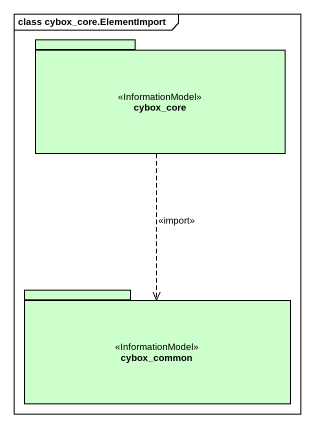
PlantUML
@startuml
mainframe class cybox_core.ElementImport
package cybox_core <<InformationModel>> #CCFFCC {
}
package cybox_common <<InformationModel>> #CCFFCC {
}
cybox_core ..> cybox_common : <<import>>
@enduml
